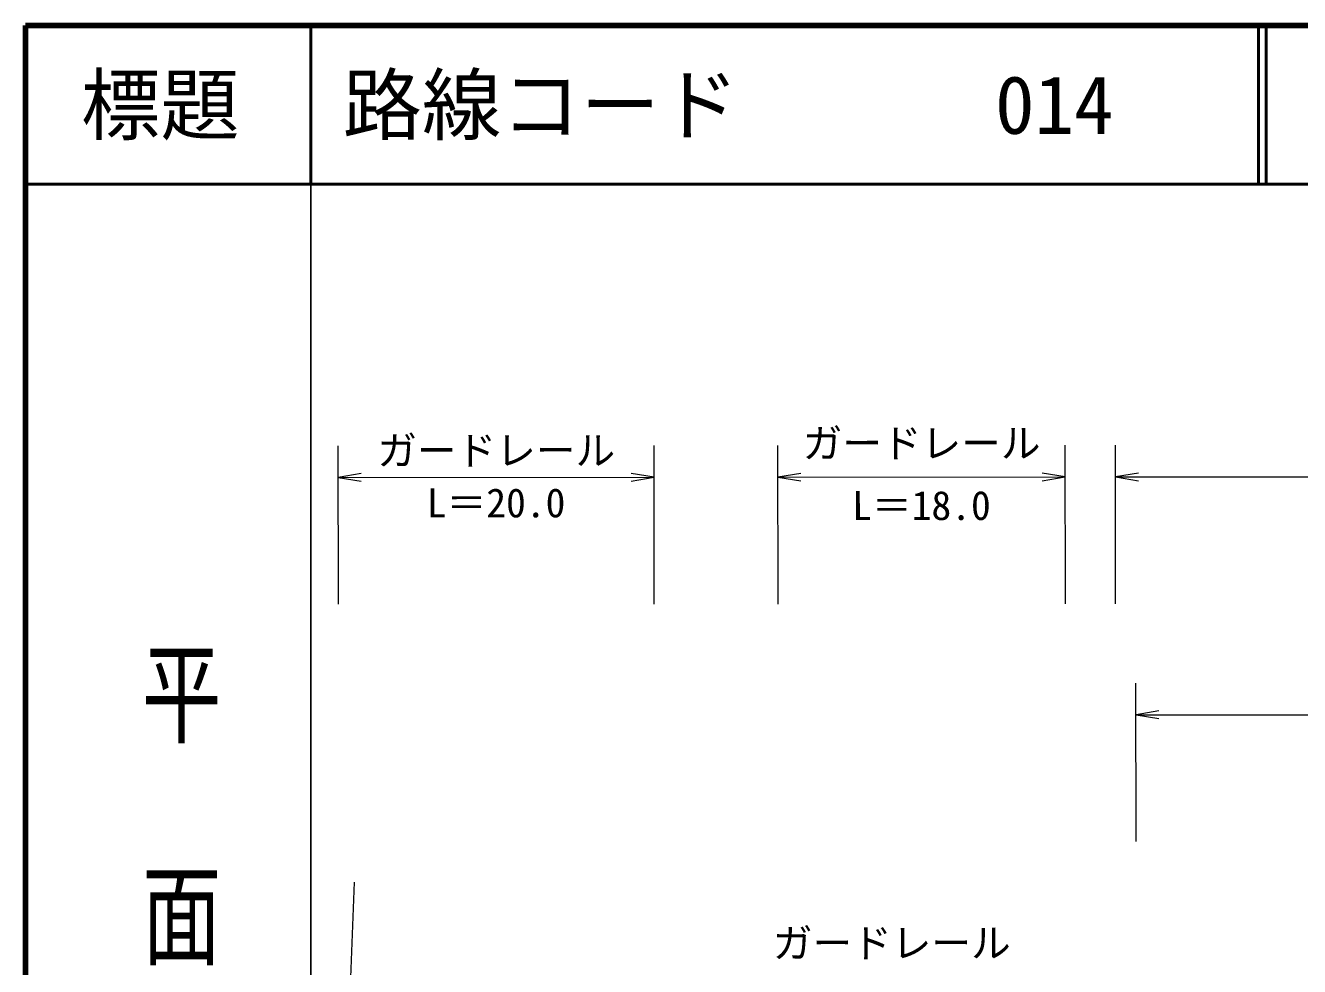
# Model space of a CAD drawing. Units: millimetres, scale not verified. Extents: x 40000 to 680000, y 20000 to 380000.
# Drawn here: x 40000 to 120344, y 320660 to 380000 of the extents above; entities that cross this region are included whole.
import ezdxf
from ezdxf.enums import TextEntityAlignment as Align

# ---------------------------------------------------------------- set-up
doc = ezdxf.new("R2010")
doc.units = ezdxf.units.MM
doc.header["$LTSCALE"] = 1000
for name, color, linetype, lineweight in [('M-BGD', 7, 'Continuous', 13), ('M-BMK-SRVR', 3, 'Continuous', 13), ('M-STR-STR3', 7, 'Continuous', 13), ('M-TTL', 2, 'Continuous', 140), ('M-TTL-BAND', 7, 'Continuous', 25), ('M-TTL-LINE', 7, 'Continuous', 50)]:
    doc.layers.add(name, color=color, linetype=linetype, lineweight=lineweight)
doc.layers.add('M-TTL-TXT', color=7, linetype='Continuous')
doc.styles.add('@ＭＳ ゴシック', font='')
doc.styles.add('ＭＳ ゴシック', font='')
doc.styles.get('@ＭＳ ゴシック').set_extended_font_data('@MS Gothic')
doc.styles.get('ＭＳ ゴシック').set_extended_font_data('MS Gothic')

# ---------------------------------------------------------------- blocks, each defined once
blk = doc.blocks.new('open_arrow')
at = {"color": 0, "linetype": 'Continuous', "lineweight": -2}
blk.add_lwpolyline([(7.5, 1.25), (0, 0), (7.5, -1.25)], dxfattribs=at)

msp = doc.modelspace()

# ---------------------------------------------------------------- linework, layer by layer
at = {"layer": 'M-BGD'}
msp.add_line((59734, 343500), (59728, 353500), dxfattribs=at)
at = {"layer": 'M-BMK-SRVR'}
msp.add_line((60726, 325988), (59635, 297376), dxfattribs=at)
at = {"layer": 'M-STR-STR3'}
for p, q in [((87457, 343518), (87451, 353518)), ((105577, 343530), (105571, 353530)), ((108748, 343532), (108741, 353532)), ((79649, 343513), (79642, 353513)), ((59729, 351500), (79643, 351513)), ((87452, 351518), (105572, 351530)), ((108742, 351532), (227319, 351609)), ((110039, 328533), (110032, 338533)), ((110034, 336533), (226481, 336609))]:
    msp.add_line(p, q, dxfattribs=at)
at = {"layer": 'M-TTL'}
for p, q in [((40000, 380000), (40000, 20000)), ((680000, 380000), (40000, 380000))]:
    msp.add_line(p, q, dxfattribs=at)
at = {"layer": 'M-TTL-BAND'}
msp.add_line((58000, 370000), (58000, 20000), dxfattribs=at)
at = {"layer": 'M-TTL-LINE'}
for p, q in [((58000, 380000), (58000, 370000)), ((117750, 380000), (117750, 370000)), ((118250, 380000), (118250, 370000)), ((40000, 370000), (680000, 370000))]:
    msp.add_line(p, q, dxfattribs=at)

# ---------------------------------------------------------------- block references
at = {"layer": 'M-STR-STR3', "xscale": 193, "yscale": 193}
for p in [(59729, 351500), (87452, 351518), (108742, 351532), (110034, 336533)]:
    msp.add_blockref('open_arrow', p, dxfattribs=at)
at = {"layer": 'M-STR-STR3', "xscale": 193, "yscale": 193, "rotation": 180}
for p in [(79643, 351513), (105572, 351530)]:
    msp.add_blockref('open_arrow', p, dxfattribs=at)

# ---------------------------------------------------------------- texts
at = {"layer": 'M-STR-STR3', "style": 'ＭＳ ゴシック'}
for s, p in [('ガードレール', (62184, 354113)), ('ガードレール', (89010, 354569)), ('L＝20.0', (65312, 350812)), ('L＝18.0', (92137, 350647)), ('ガードレール', (87130, 323051))]:
    msp.add_text(s, height=1833, rotation=0.037, dxfattribs=at).set_placement(p, align=Align.TOP_LEFT)
at = {"layer": 'M-TTL-BAND', "style": '@ＭＳ ゴシック', "width": 1.4}
msp.add_text('平  面  図', height=3666, rotation=270, dxfattribs=at).set_placement((49777, 306475), align=Align.MIDDLE_RIGHT)
at = {"layer": 'M-TTL-TXT', "style": 'ＭＳ ゴシック'}
msp.add_text('標題', height=3666, dxfattribs=at).set_placement((48500, 375000), align=Align.MIDDLE_CENTER)
for s, p in [('路線コード', (60000, 375000)), ('014', (101142, 375000))]:
    msp.add_text(s, height=3666, dxfattribs=at).set_placement(p, align=Align.MIDDLE_LEFT)

doc.saveas('drawing.dxf')
